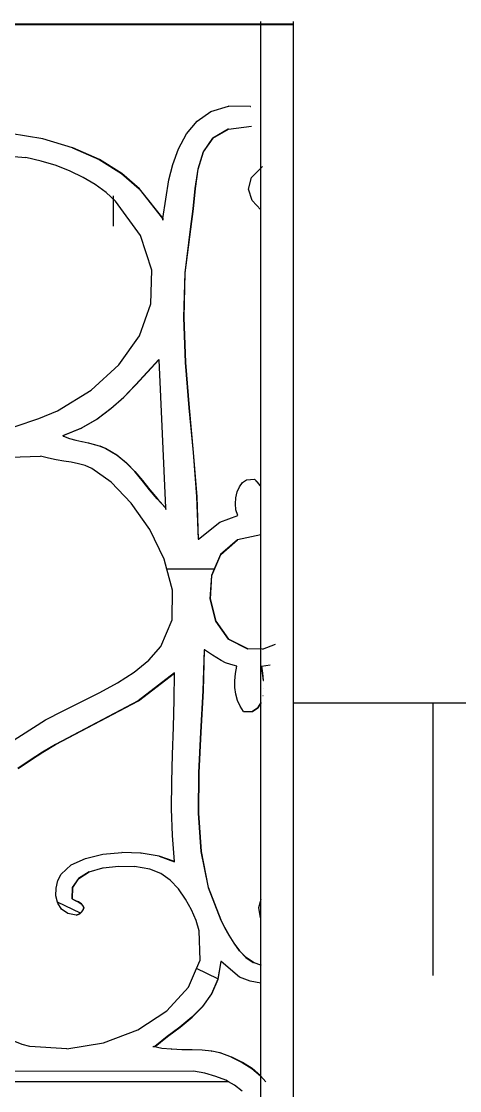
# Model space of a CAD drawing. Header units: inches. Extents: x -2812 to 9774, y -15726 to -746.
# Drawn here: x 3489.17 to 3500.2, y -9228.91 to -9202.02 of the extents above; entities that cross this region are included whole.
import ezdxf

# ---------------------------------------------------------------- set-up
doc = ezdxf.new("R2010")
doc.units = ezdxf.units.IN
doc.header["$LTSCALE"] = 17
doc.header["$MEASUREMENT"] = 0
doc.layers.add('OUTLINE', color=1, linetype='Continuous', lineweight=25)

# ---------------------------------------------------------------- blocks, each defined once
blk = doc.blocks.new('fddd')
for p, q in [((-400.474, -3265.045), (-409.842, -3265.055)), ((-409.842, -3265.055), (-400.474, -3265.055)), ((-401.299, -3293.975), (-401.299, -3264.98)), ((-400.474, -3293.975), (-400.474, -3264.98)), ((-402.903, -3267.486), (-402.553, -3267.242)), ((-402.553, -3267.242), (-402.109, -3267.11)), ((-402.109, -3267.11), (-402.104, -3267.11)), ((-401.558, -3267.118), (-402.104, -3267.11)), ((-401.558, -3267.118), (-401.553, -3267.118)), ((-403.172, -3267.81), (-402.903, -3267.486)), ((-406.787, -3267.933), (-407.605, -3267.803)), ((-402.116, -3267.694), (-402.507, -3267.92)), ((-402.502, -3267.92), (-402.111, -3267.694)), ((-402.111, -3267.694), (-402.116, -3267.694)), ((-402.111, -3267.694), (-401.533, -3267.616)), ((-406.787, -3267.933), (-406.782, -3267.933)), ((-406.033, -3268.157), (-406.782, -3267.933)), ((-403.371, -3268.184), (-403.172, -3267.81)), ((-402.507, -3267.92), (-402.749, -3268.264)), ((-402.744, -3268.264), (-402.502, -3267.92)), ((-402.507, -3267.92), (-402.502, -3267.92)), ((-408.228, -3268.321), (-407.212, -3268.404)), ((-406.033, -3268.157), (-405.366, -3268.456)), ((-406.033, -3268.157), (-406.029, -3268.157)), ((-405.361, -3268.456), (-406.029, -3268.157)), ((-403.515, -3268.579), (-403.371, -3268.184)), ((-402.749, -3268.264), (-402.884, -3268.694)), ((-402.879, -3268.694), (-402.744, -3268.264)), ((-402.749, -3268.264), (-402.744, -3268.264)), ((-406.824, -3268.494), (-407.212, -3268.404)), ((-406.451, -3268.608), (-406.824, -3268.494)), ((-406.097, -3268.745), (-406.451, -3268.608)), ((-405.366, -3268.456), (-405.361, -3268.456)), ((-405.366, -3268.456), (-404.803, -3268.807)), ((-404.798, -3268.807), (-405.361, -3268.456)), ((-403.616, -3268.964), (-403.515, -3268.579)), ((-405.766, -3268.904), (-406.097, -3268.745)), ((-404.803, -3268.807), (-404.798, -3268.807)), ((-404.803, -3268.807), (-404.36, -3269.192)), ((-404.355, -3269.192), (-404.798, -3268.807)), ((-402.884, -3268.694), (-402.954, -3269.182)), ((-402.949, -3269.182), (-402.879, -3268.694)), ((-402.884, -3268.694), (-402.879, -3268.694)), ((-401.531, -3268.905), (-401.26, -3268.632)), ((-401.26, -3268.632), (-401.256, -3268.632)), ((-405.463, -3269.085), (-405.766, -3268.904)), ((-405.191, -3269.285), (-405.463, -3269.085)), ((-403.76, -3269.939), (-403.616, -3268.964)), ((-401.608, -3269.199), (-401.531, -3268.905)), ((-404.955, -3269.503), (-405.191, -3269.285)), ((-404.36, -3269.192), (-403.765, -3269.939)), ((-404.36, -3269.192), (-404.355, -3269.192)), ((-403.76, -3269.939), (-404.355, -3269.192)), ((-402.954, -3269.182), (-403.002, -3269.697)), ((-402.997, -3269.697), (-402.949, -3269.182)), ((-402.954, -3269.182), (-402.949, -3269.182)), ((-401.52, -3269.482), (-401.608, -3269.199)), ((-404.325, -3270.369), (-404.955, -3269.503)), ((-401.299, -3269.718), (-401.52, -3269.482)), ((-403.765, -3269.939), (-403.765, -3269.98)), ((-403.765, -3269.939), (-403.76, -3269.939)), ((-403.765, -3269.98), (-403.76, -3269.948)), ((-403.76, -3269.948), (-403.76, -3269.939)), ((-403.002, -3269.697), (-403.071, -3270.209)), ((-403.066, -3270.209), (-402.997, -3269.697)), ((-403.002, -3269.697), (-402.997, -3269.697)), ((-403.071, -3270.209), (-403.209, -3271.307)), ((-403.204, -3271.307), (-403.066, -3270.209)), ((-403.071, -3270.209), (-403.066, -3270.209)), ((-404.041, -3271.238), (-404.325, -3270.369)), ((-404.063, -3272.086), (-404.041, -3271.238)), ((-403.209, -3271.307), (-403.239, -3272.429)), ((-403.235, -3272.429), (-403.204, -3271.307)), ((-403.209, -3271.307), (-403.204, -3271.307)), ((-404.352, -3272.887), (-404.063, -3272.086)), ((-403.239, -3272.429), (-403.235, -3272.429)), ((-403.239, -3272.429), (-403.194, -3273.563)), ((-403.19, -3273.563), (-403.235, -3272.429)), ((-404.867, -3273.618), (-404.352, -3272.887)), ((-405.569, -3274.254), (-404.867, -3273.618)), ((-404.158, -3273.803), (-403.864, -3273.485)), ((-403.864, -3273.49), (-404.153, -3273.803)), ((-403.864, -3273.485), (-403.864, -3273.49)), ((-403.864, -3273.49), (-403.693, -3277.211)), ((-403.194, -3273.563), (-403.19, -3273.563)), ((-403.194, -3273.563), (-403.104, -3274.699)), ((-403.099, -3274.699), (-403.19, -3273.563)), ((-404.449, -3274.12), (-404.158, -3273.803)), ((-404.153, -3273.803), (-404.444, -3274.12)), ((-404.158, -3273.803), (-404.153, -3273.803)), ((-406.418, -3274.771), (-405.569, -3274.254)), ((-404.749, -3274.429), (-404.449, -3274.12)), ((-404.444, -3274.12), (-404.744, -3274.429)), ((-404.449, -3274.12), (-404.444, -3274.12)), ((-405.069, -3274.719), (-404.749, -3274.429)), ((-404.744, -3274.429), (-405.064, -3274.719)), ((-404.749, -3274.429), (-404.744, -3274.429)), ((-406.886, -3274.97), (-406.418, -3274.771)), ((-405.421, -3274.983), (-405.069, -3274.719)), ((-405.064, -3274.719), (-405.416, -3274.983)), ((-405.069, -3274.719), (-405.064, -3274.719)), ((-403.104, -3274.699), (-403.099, -3274.699)), ((-403.104, -3274.699), (-403, -3275.826)), ((-402.995, -3275.826), (-403.099, -3274.699)), ((-407.478, -3275.167), (-406.886, -3274.97)), ((-405.817, -3275.21), (-405.421, -3274.983)), ((-405.416, -3274.983), (-405.812, -3275.21)), ((-405.421, -3274.983), (-405.416, -3274.983)), ((-406.269, -3275.393), (-405.817, -3275.21)), ((-405.812, -3275.21), (-406.265, -3275.393)), ((-405.817, -3275.21), (-405.812, -3275.21)), ((-406.269, -3275.414), (-406.269, -3275.393)), ((-406.269, -3275.393), (-406.265, -3275.393)), ((-406.269, -3275.414), (-406.265, -3275.414)), ((-406.265, -3275.393), (-406.265, -3275.414)), ((-406.265, -3275.414), (-406.113, -3275.467)), ((-406.113, -3275.467), (-406.108, -3275.467)), ((-406.108, -3275.467), (-405.955, -3275.51)), ((-405.955, -3275.51), (-405.951, -3275.51)), ((-405.951, -3275.51), (-405.798, -3275.546)), ((-405.798, -3275.546), (-405.793, -3275.546)), ((-405.793, -3275.546), (-405.642, -3275.581)), ((-405.642, -3275.581), (-405.638, -3275.581)), ((-405.638, -3275.581), (-405.49, -3275.619)), ((-405.49, -3275.619), (-405.485, -3275.619)), ((-405.485, -3275.619), (-405.343, -3275.666)), ((-405.203, -3275.725), (-405.343, -3275.666)), ((-405.343, -3275.666), (-405.338, -3275.666)), ((-405.338, -3275.666), (-405.198, -3275.725)), ((-404.918, -3275.894), (-405.203, -3275.725)), ((-405.203, -3275.725), (-405.198, -3275.725)), ((-405.198, -3275.725), (-404.913, -3275.894)), ((-403, -3275.826), (-402.995, -3275.826)), ((-403, -3275.826), (-402.912, -3276.932)), ((-402.907, -3276.932), (-402.995, -3275.826)), ((-407.611, -3275.937), (-406.84, -3275.912)), ((-406.642, -3275.967), (-406.84, -3275.912)), ((-406.447, -3276.007), (-406.642, -3275.967)), ((-406.256, -3276.039), (-406.447, -3276.007)), ((-406.069, -3276.069), (-406.256, -3276.039)), ((-405.889, -3276.105), (-406.069, -3276.069)), ((-405.715, -3276.154), (-405.889, -3276.105)), ((-404.678, -3276.088), (-404.918, -3275.894)), ((-404.918, -3275.894), (-404.913, -3275.894)), ((-404.913, -3275.894), (-404.673, -3276.088)), ((-404.47, -3276.301), (-404.678, -3276.088)), ((-404.678, -3276.088), (-404.673, -3276.088)), ((-404.673, -3276.088), (-404.465, -3276.301)), ((-405.55, -3276.223), (-405.715, -3276.154)), ((-405.065, -3276.566), (-405.55, -3276.223)), ((-404.281, -3276.527), (-404.47, -3276.301)), ((-404.47, -3276.301), (-404.465, -3276.301)), ((-404.465, -3276.301), (-404.276, -3276.527)), ((-404.56, -3277.097), (-405.065, -3276.566)), ((-404.097, -3276.759), (-404.281, -3276.527)), ((-404.281, -3276.527), (-404.276, -3276.527)), ((-404.276, -3276.527), (-404.092, -3276.759)), ((-401.839, -3276.685), (-401.759, -3276.581)), ((-401.759, -3276.581), (-401.657, -3276.513)), ((-401.657, -3276.513), (-401.459, -3276.492)), ((-401.459, -3276.492), (-401.454, -3276.492)), ((-401.459, -3276.492), (-401.39, -3276.568)), ((-401.386, -3276.568), (-401.454, -3276.492)), ((-401.39, -3276.568), (-401.386, -3276.568)), ((-401.39, -3276.568), (-401.324, -3276.652)), ((-401.319, -3276.652), (-401.386, -3276.568)), ((-401.324, -3276.652), (-401.319, -3276.652)), ((-403.904, -3276.992), (-404.097, -3276.759)), ((-404.097, -3276.759), (-404.092, -3276.759)), ((-404.092, -3276.759), (-403.9, -3276.992)), ((-402.912, -3276.932), (-402.907, -3276.932)), ((-402.912, -3276.932), (-402.872, -3278.006)), ((-402.868, -3278.002), (-402.907, -3276.932)), ((-401.93, -3276.962), (-401.897, -3276.815)), ((-401.897, -3276.815), (-401.839, -3276.685)), ((-404.094, -3277.762), (-404.56, -3277.097)), ((-403.693, -3277.216), (-403.904, -3276.992)), ((-403.904, -3276.992), (-403.9, -3276.992)), ((-403.9, -3276.992), (-403.693, -3277.211)), ((-403.693, -3277.211), (-403.693, -3277.216)), ((-403.693, -3277.216), (-403.691, -3277.26)), ((-403.691, -3277.218), (-403.693, -3277.216)), ((-403.691, -3277.26), (-403.691, -3277.218)), ((-401.939, -3277.116), (-401.93, -3276.962)), ((-401.923, -3277.266), (-401.939, -3277.116)), ((-402.327, -3277.571), (-401.88, -3277.405)), ((-401.88, -3277.405), (-401.923, -3277.266)), ((-402.868, -3278.002), (-402.327, -3277.571)), ((-403.728, -3278.508), (-404.094, -3277.762)), ((-402.872, -3278.006), (-402.868, -3278.002)), ((-401.889, -3278.016), (-402.313, -3278.389)), ((-402.308, -3278.389), (-401.884, -3278.016)), ((-401.884, -3278.016), (-401.889, -3278.016)), ((-401.299, -3277.89), (-401.884, -3278.016)), ((-403.661, -3278.755), (-403.728, -3278.508)), ((-402.534, -3278.914), (-402.308, -3278.389)), ((-402.313, -3278.389), (-402.47, -3278.755)), ((-402.313, -3278.389), (-402.308, -3278.389)), ((-403.519, -3279.282), (-403.661, -3278.755)), ((-402.47, -3278.755), (-403.661, -3278.755)), ((-402.47, -3278.755), (-402.539, -3278.914)), ((-402.539, -3278.914), (-402.576, -3279.502)), ((-402.571, -3279.502), (-402.534, -3278.914)), ((-402.539, -3278.914), (-402.534, -3278.914)), ((-403.528, -3280.031), (-403.519, -3279.282)), ((-402.576, -3279.502), (-402.432, -3280.065)), ((-402.576, -3279.502), (-402.571, -3279.502)), ((-402.427, -3280.065), (-402.571, -3279.502)), ((-403.815, -3280.702), (-403.528, -3280.031)), ((-402.432, -3280.065), (-402.427, -3280.065)), ((-402.432, -3280.065), (-402.114, -3280.515)), ((-402.11, -3280.515), (-402.427, -3280.065)), ((-404.119, -3281.046), (-403.815, -3280.702)), ((-402.114, -3280.515), (-401.632, -3280.764)), ((-402.114, -3280.515), (-402.11, -3280.515)), ((-401.628, -3280.764), (-402.11, -3280.515)), ((-401.259, -3280.77), (-400.927, -3280.641)), ((-402.723, -3280.785), (-402.753, -3281.814)), ((-402.748, -3281.814), (-402.719, -3280.788)), ((-402.719, -3280.788), (-402.723, -3280.785)), ((-402.616, -3280.855), (-402.719, -3280.788)), ((-402.512, -3280.924), (-402.616, -3280.855)), ((-402.408, -3280.991), (-402.512, -3280.924)), ((-401.632, -3280.764), (-401.628, -3280.764)), ((-401.259, -3280.77), (-401.628, -3280.764)), ((-404.488, -3281.348), (-404.119, -3281.046)), ((-402.3, -3281.053), (-402.408, -3280.991)), ((-402.183, -3281.11), (-402.3, -3281.053)), ((-402.053, -3281.159), (-402.183, -3281.11)), ((-401.905, -3281.2), (-402.053, -3281.159)), ((-401.936, -3281.385), (-401.905, -3281.2)), ((-401.285, -3281.2), (-401.28, -3281.2)), ((-401.285, -3281.2), (-401.26, -3281.369)), ((-401.28, -3281.2), (-401.064, -3281.16)), ((-401.256, -3281.369), (-401.28, -3281.2)), ((-404.905, -3281.616), (-404.488, -3281.348)), ((-403.467, -3281.366), (-404.385, -3282.071)), ((-404.38, -3282.071), (-403.467, -3281.37)), ((-403.477, -3282.046), (-403.467, -3281.37)), ((-403.467, -3281.37), (-403.467, -3281.366)), ((-401.951, -3281.565), (-401.936, -3281.385)), ((-401.26, -3281.369), (-401.256, -3281.369)), ((-401.26, -3281.369), (-401.24, -3281.557)), ((-401.235, -3281.557), (-401.256, -3281.369)), ((-405.353, -3281.86), (-404.905, -3281.616)), ((-401.949, -3281.737), (-401.951, -3281.565)), ((-401.927, -3281.901), (-401.949, -3281.737)), ((-401.24, -3281.557), (-401.235, -3281.557)), ((-401.233, -3281.75), (-401.228, -3281.75)), ((-405.815, -3282.091), (-405.353, -3281.86)), ((-403.498, -3282.731), (-403.477, -3282.046)), ((-402.753, -3281.814), (-402.81, -3282.853)), ((-402.805, -3282.853), (-402.748, -3281.814)), ((-402.753, -3281.814), (-402.748, -3281.814)), ((-401.885, -3282.057), (-401.927, -3281.901)), ((-401.82, -3282.204), (-401.885, -3282.057)), ((-401.248, -3281.938), (-401.243, -3281.938)), ((-406.716, -3282.548), (-406.275, -3282.317)), ((-404.385, -3282.071), (-406.468, -3283.17)), ((-406.463, -3283.17), (-404.38, -3282.071)), ((-406.275, -3282.317), (-405.815, -3282.091)), ((-404.38, -3282.071), (-404.385, -3282.071)), ((-401.732, -3282.341), (-401.82, -3282.204)), ((-401.377, -3282.245), (-401.508, -3282.341)), ((-401.504, -3282.341), (-401.372, -3282.245)), ((-401.293, -3282.107), (-401.377, -3282.245)), ((-401.377, -3282.245), (-401.372, -3282.245)), ((-401.372, -3282.245), (-401.288, -3282.107)), ((-401.293, -3282.107), (-401.288, -3282.107)), ((-408.67, -3283.789), (-406.716, -3282.548)), ((-401.732, -3282.341), (-401.508, -3282.341)), ((-401.508, -3282.341), (-401.504, -3282.341)), ((-403.521, -3283.418), (-403.498, -3282.731)), ((-402.81, -3282.853), (-402.86, -3283.884)), ((-402.855, -3283.884), (-402.805, -3282.853)), ((-402.81, -3282.853), (-402.805, -3282.853)), ((-406.788, -3283.364), (-407.101, -3283.565)), ((-407.097, -3283.565), (-406.783, -3283.364)), ((-406.468, -3283.17), (-406.788, -3283.364)), ((-406.788, -3283.364), (-406.783, -3283.364)), ((-406.783, -3283.364), (-406.463, -3283.17)), ((-406.468, -3283.17), (-406.463, -3283.17)), ((-407.101, -3283.565), (-407.41, -3283.771)), ((-407.405, -3283.771), (-407.097, -3283.565)), ((-407.101, -3283.565), (-407.097, -3283.565)), ((-403.539, -3284.103), (-403.521, -3283.418)), ((-402.86, -3283.884), (-402.869, -3284.891)), ((-402.864, -3284.891), (-402.855, -3283.884)), ((-402.86, -3283.884), (-402.855, -3283.884)), ((-403.542, -3284.783), (-403.539, -3284.103)), ((-403.521, -3285.455), (-403.542, -3284.783)), ((-402.869, -3284.891), (-402.864, -3284.891)), ((-402.869, -3284.891), (-402.801, -3285.855)), ((-402.797, -3285.855), (-402.864, -3284.891)), ((-403.467, -3286.113), (-403.521, -3285.455)), ((-406.067, -3286.197), (-405.707, -3286.031)), ((-405.707, -3286.031), (-405.272, -3285.927)), ((-405.272, -3285.927), (-404.796, -3285.884)), ((-404.796, -3285.884), (-404.793, -3285.884)), ((-404.791, -3285.884), (-404.793, -3285.884)), ((-404.314, -3285.902), (-404.791, -3285.884)), ((-404.314, -3285.902), (-404.309, -3285.902)), ((-403.86, -3285.979), (-404.309, -3285.902)), ((-403.86, -3285.979), (-403.855, -3285.979)), ((-403.467, -3286.113), (-403.855, -3285.979)), ((-403.855, -3285.979), (-403.467, -3286.115)), ((-402.801, -3285.855), (-402.797, -3285.855)), ((-402.801, -3285.855), (-402.624, -3286.76)), ((-402.619, -3286.76), (-402.797, -3285.855)), ((-406.319, -3286.426), (-406.067, -3286.197)), ((-405.615, -3286.373), (-405.274, -3286.271)), ((-405.274, -3286.271), (-405.269, -3286.271)), ((-405.269, -3286.271), (-404.881, -3286.226)), ((-404.881, -3286.226), (-404.475, -3286.237)), ((-404.087, -3286.302), (-404.475, -3286.237)), ((-403.817, -3286.409), (-404.087, -3286.302)), ((-403.467, -3286.115), (-403.467, -3286.113)), ((-406.451, -3286.778), (-406.405, -3286.591)), ((-406.405, -3286.591), (-406.319, -3286.426)), ((-405.885, -3286.535), (-406.038, -3286.76)), ((-406.034, -3286.76), (-405.88, -3286.535)), ((-405.619, -3286.373), (-405.885, -3286.535)), ((-405.885, -3286.535), (-405.88, -3286.535)), ((-405.88, -3286.535), (-405.615, -3286.373)), ((-405.619, -3286.373), (-405.615, -3286.373)), ((-403.577, -3286.581), (-403.817, -3286.409)), ((-403.368, -3286.801), (-403.577, -3286.581)), ((-406.453, -3286.972), (-406.451, -3286.778)), ((-406.038, -3286.76), (-406.046, -3287.048)), ((-406.041, -3287.048), (-406.034, -3286.76)), ((-406.038, -3286.76), (-406.034, -3286.76)), ((-403.19, -3287.054), (-403.368, -3286.801)), ((-402.624, -3286.76), (-402.619, -3286.76)), ((-402.624, -3286.76), (-402.302, -3287.587)), ((-402.297, -3287.587), (-402.619, -3286.76)), ((-406.413, -3287.129), (-406.453, -3286.972)), ((-406.407, -3287.154), (-406.413, -3287.129)), ((-405.835, -3287.406), (-406.413, -3287.129)), ((-406.31, -3287.308), (-406.407, -3287.154)), ((-406.046, -3287.048), (-406.041, -3287.048)), ((-406.046, -3287.048), (-405.988, -3287.082)), ((-405.983, -3287.082), (-406.041, -3287.048)), ((-405.988, -3287.082), (-405.983, -3287.082)), ((-405.988, -3287.082), (-405.937, -3287.107)), ((-405.933, -3287.107), (-405.983, -3287.082)), ((-405.937, -3287.107), (-405.933, -3287.107)), ((-405.937, -3287.107), (-405.893, -3287.127)), ((-405.889, -3287.127), (-405.933, -3287.107)), ((-405.893, -3287.127), (-405.889, -3287.127)), ((-405.893, -3287.127), (-405.854, -3287.149)), ((-405.849, -3287.149), (-405.889, -3287.127)), ((-405.854, -3287.149), (-405.849, -3287.149)), ((-405.854, -3287.149), (-405.818, -3287.178)), ((-405.813, -3287.178), (-405.849, -3287.149)), ((-403.044, -3287.325), (-403.19, -3287.054)), ((-401.348, -3287.271), (-401.293, -3287.055)), ((-406.158, -3287.417), (-406.31, -3287.308)), ((-405.947, -3287.463), (-406.158, -3287.417)), ((-405.861, -3287.423), (-405.898, -3287.443)), ((-405.894, -3287.443), (-405.856, -3287.423)), ((-405.835, -3287.406), (-405.861, -3287.423)), ((-405.861, -3287.423), (-405.856, -3287.423)), ((-405.856, -3287.423), (-405.827, -3287.403)), ((-405.832, -3287.403), (-405.835, -3287.406)), ((-405.809, -3287.38), (-405.832, -3287.403)), ((-405.832, -3287.403), (-405.827, -3287.403)), ((-405.827, -3287.403), (-405.805, -3287.38)), ((-405.818, -3287.178), (-405.813, -3287.178)), ((-405.818, -3287.178), (-405.783, -3287.218)), ((-405.778, -3287.218), (-405.813, -3287.178)), ((-405.79, -3287.353), (-405.809, -3287.38)), ((-405.809, -3287.38), (-405.805, -3287.38)), ((-405.805, -3287.38), (-405.785, -3287.353)), ((-405.77, -3287.319), (-405.79, -3287.353)), ((-405.79, -3287.353), (-405.785, -3287.353)), ((-405.785, -3287.353), (-405.766, -3287.319)), ((-405.783, -3287.218), (-405.778, -3287.218)), ((-405.783, -3287.218), (-405.749, -3287.276)), ((-405.744, -3287.276), (-405.778, -3287.218)), ((-405.749, -3287.276), (-405.77, -3287.319)), ((-405.77, -3287.319), (-405.766, -3287.319)), ((-405.766, -3287.319), (-405.744, -3287.276)), ((-405.749, -3287.276), (-405.744, -3287.276)), ((-402.929, -3287.598), (-403.044, -3287.325)), ((-401.31, -3287.525), (-401.348, -3287.271)), ((-405.947, -3287.463), (-405.945, -3287.462)), ((-405.898, -3287.443), (-405.945, -3287.462)), ((-405.945, -3287.462), (-405.942, -3287.463)), ((-405.942, -3287.463), (-405.894, -3287.443)), ((-405.898, -3287.443), (-405.894, -3287.443)), ((-402.847, -3287.857), (-402.929, -3287.598)), ((-402.302, -3287.587), (-402.297, -3287.587)), ((-402.302, -3287.587), (-402.209, -3287.766)), ((-402.204, -3287.766), (-402.297, -3287.587)), ((-401.299, -3287.532), (-401.31, -3287.525)), ((-402.826, -3288.589), (-402.847, -3287.857)), ((-402.209, -3287.766), (-402.204, -3287.766)), ((-402.209, -3287.766), (-402.102, -3287.963)), ((-402.097, -3287.963), (-402.204, -3287.766)), ((-402.102, -3287.963), (-402.097, -3287.963)), ((-402.102, -3287.963), (-401.978, -3288.164)), ((-401.973, -3288.164), (-402.097, -3287.963)), ((-401.978, -3288.164), (-401.973, -3288.164)), ((-401.978, -3288.164), (-401.835, -3288.355)), ((-401.831, -3288.355), (-401.973, -3288.164)), ((-401.835, -3288.355), (-401.831, -3288.355)), ((-401.835, -3288.355), (-401.674, -3288.522)), ((-401.669, -3288.522), (-401.831, -3288.355)), ((-402.917, -3288.802), (-402.826, -3288.589)), ((-402.302, -3288.624), (-402.378, -3289.06)), ((-402.374, -3289.068), (-402.298, -3288.628)), ((-402.298, -3288.628), (-402.302, -3288.624)), ((-401.831, -3289.018), (-402.298, -3288.628)), ((-401.674, -3288.522), (-401.669, -3288.522)), ((-401.674, -3288.522), (-401.491, -3288.651)), ((-401.486, -3288.651), (-401.669, -3288.522)), ((-401.491, -3288.651), (-401.486, -3288.651)), ((-401.285, -3288.728), (-401.486, -3288.651)), ((-403.118, -3289.269), (-402.917, -3288.802)), ((-402.378, -3289.06), (-402.917, -3288.802)), ((-401.57, -3289.124), (-401.831, -3289.018)), ((-403.66, -3289.865), (-403.118, -3289.269)), ((-402.379, -3289.068), (-402.538, -3289.439)), ((-402.533, -3289.439), (-402.374, -3289.068)), ((-402.378, -3289.06), (-402.379, -3289.068)), ((-402.379, -3289.068), (-402.374, -3289.068)), ((-401.294, -3289.168), (-401.57, -3289.124)), ((-401.294, -3289.168), (-401.29, -3289.167)), ((-401.29, -3289.167), (-401.289, -3289.168)), ((-402.538, -3289.439), (-402.762, -3289.753)), ((-402.757, -3289.753), (-402.533, -3289.439)), ((-402.538, -3289.439), (-402.533, -3289.439)), ((-402.762, -3289.753), (-403.034, -3290.027)), ((-403.029, -3290.027), (-402.757, -3289.753)), ((-402.762, -3289.753), (-402.757, -3289.753)), ((-404.393, -3290.345), (-403.66, -3289.865)), ((-403.034, -3290.027), (-403.336, -3290.275)), ((-403.331, -3290.275), (-403.029, -3290.027)), ((-403.034, -3290.027), (-403.029, -3290.027)), ((-405.253, -3290.675), (-404.393, -3290.345)), ((-403.336, -3290.275), (-403.652, -3290.515)), ((-403.647, -3290.515), (-403.331, -3290.275)), ((-403.336, -3290.275), (-403.331, -3290.275)), ((-407.306, -3290.71), (-407.486, -3290.641)), ((-403.652, -3290.515), (-403.963, -3290.76)), ((-403.959, -3290.76), (-403.647, -3290.515)), ((-403.652, -3290.515), (-403.647, -3290.515)), ((-407.306, -3290.71), (-407.301, -3290.71)), ((-407.113, -3290.76), (-407.301, -3290.71)), ((-407.113, -3290.76), (-407.108, -3290.76)), ((-406.181, -3290.825), (-407.108, -3290.76)), ((-406.181, -3290.825), (-405.253, -3290.675)), ((-404.013, -3290.76), (-404.008, -3290.76)), ((-404.008, -3290.76), (-403.963, -3290.76)), ((-403.79, -3290.81), (-404.008, -3290.76)), ((-403.963, -3290.76), (-403.959, -3290.76)), ((-403.79, -3290.81), (-403.785, -3290.81)), ((-403.546, -3290.834), (-403.785, -3290.81)), ((-403.546, -3290.834), (-403.541, -3290.834)), ((-403.289, -3290.843), (-403.541, -3290.834)), ((-403.289, -3290.843), (-403.285, -3290.843)), ((-403.03, -3290.846), (-403.285, -3290.843)), ((-403.03, -3290.846), (-403.025, -3290.846)), ((-402.777, -3290.854), (-403.025, -3290.846)), ((-402.777, -3290.854), (-402.772, -3290.854)), ((-402.54, -3290.878), (-402.772, -3290.854)), ((-402.54, -3290.878), (-402.535, -3290.878)), ((-402.327, -3290.926), (-402.535, -3290.878)), ((-402.327, -3290.926), (-402.322, -3290.926)), ((-402.036, -3291.035), (-402.322, -3290.926)), ((-402.036, -3291.035), (-402.031, -3291.035)), ((-402.036, -3291.035), (-401.767, -3291.165)), ((-401.762, -3291.165), (-402.031, -3291.035)), ((-401.767, -3291.165), (-401.762, -3291.165)), ((-401.767, -3291.165), (-401.523, -3291.319)), ((-401.518, -3291.319), (-401.762, -3291.165)), ((-402.996, -3291.382), (-413.654, -3291.403)), ((-402.707, -3291.438), (-402.996, -3291.382)), ((-402.433, -3291.514), (-402.707, -3291.438)), ((-401.523, -3291.319), (-401.518, -3291.319)), ((-401.523, -3291.319), (-401.309, -3291.499)), ((-401.304, -3291.499), (-401.518, -3291.319)), ((-402.11, -3291.653), (-418.585, -3291.653)), ((-402.182, -3291.613), (-402.433, -3291.514)), ((-402.11, -3291.653), (-402.182, -3291.613)), ((-401.957, -3291.737), (-402.11, -3291.653)), ((-401.767, -3291.887), (-401.957, -3291.737)), ((-401.309, -3291.499), (-401.304, -3291.499)), ((-401.309, -3291.499), (-401.176, -3291.653)), ((-401.171, -3291.653), (-401.304, -3291.499))]:
    blk.add_line(p, q)

msp = doc.modelspace()

# ---------------------------------------------------------------- hatches: boundary and pattern name
at = {"layer": 'OUTLINE'}
h = msp.add_hatch(dxfattribs=at)
h.set_pattern_fill('AR-RSHKE', color=8)
h.set_pattern_definition([(0, (1566.02, -5903.163), (25.5, 12), [6, -5, 7, -3, 9, -4]), (0, (1572.02, -5902.663), (25.5, 12), [5, -19, 4, -6]), (0, (1584.02, -5903.913), (25.5, 12), [3, -31]), (90, (1566.0205, -5903.163), (-8.5, 12), [11.5, -36.5]), (90, (1572.0205, -5903.163), (-8.5, 12), [11.25, -36.75]), (90, (1577.0205, -5903.163), (-8.5, 12), [10.5, -37.5]), (90, (1584.0205, -5903.913), (-8.5, 12), [11.5, -36.5]), (90, (1587.0205, -5903.913), (-8.5, 12), [11.5, -36.5]), (90, (1596.0205, -5903.163), (-8.5, 12), [11, -37])])
h.paths.add_polyline_path([(3665.02, -9219.163), (3498.503, -9219.163), (3498.503, -9224.163), (3498.503, -9226.012), (3501.503, -9226.012), (3501.503, -9230.012), (3499.945, -9230.012), (3499.945, -9231.163), (3665.02, -9231.163)])

# ---------------------------------------------------------------- linework, layer by layer
for p, q in [((3491.478, -9206.403), (3491.478, -9207.168)), ((3665.02, -9219.163), (3496.02, -9219.163))]:
    msp.add_line(p, q, dxfattribs=at)

# ---------------------------------------------------------------- block references
msp.add_blockref('fddd', (3896.495, -5937.038), dxfattribs=at)

doc.saveas('drawing.dxf')
